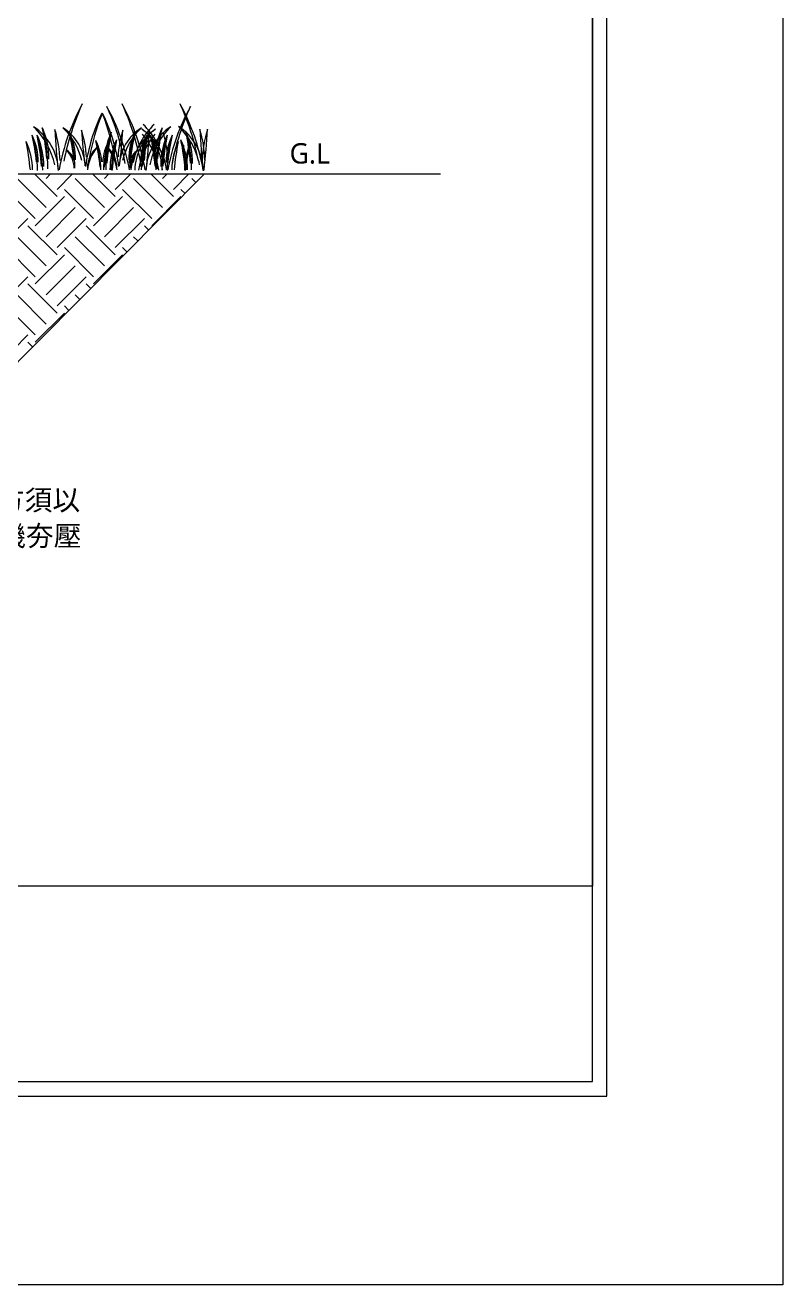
# Model space of a CAD drawing. Header units: millimetres. Extents: x 6388 to 10588, y 8 to 2978.
# Drawn here: x 9843 to 10588, y 8 to 1246 of the extents above; entities that cross this region are included whole.
import ezdxf

# ---------------------------------------------------------------- set-up
doc = ezdxf.new("R2010")
doc.units = ezdxf.units.MM
doc.styles.add('微軟正黑體-20', font='Microsoft JhengHei.ttf', dxfattribs={"height": 20})

msp = doc.modelspace()

# ---------------------------------------------------------------- linework, layer by layer
at = {"lineweight": 5}
for p, q in [((10588.1, 2977.9, 163.2), (10588.1, 7.9, 163.2)), ((10401.1, 2779.1, 163.2), (10401.1, 399.9, 163.2)), ((10401.1, 2779.1, 326.4), (10401.1, 399.9, 326.4)), ((10401.1, 207.7, 326.4), (10401.1, 2779.1, 326.4)), ((9246.8, 1099.9), (10251.5, 1099.9)), ((9541.5, 617.9), (10019.5, 1099.9)), ((10401.1, 399.9, 163.2), (6575.2, 399.9, 163.2)), ((10401.1, 399.9, 326.4), (6575.2, 399.9, 326.4)), ((10401.1, 399.9, 326.4), (6575.2, 399.9, 326.4)), ((6575.2, 207.7, 326.4), (10401.1, 207.7, 326.4)), ((10588.1, 7.9, 163.2), (6388.1, 7.9, 163.2))]:
    msp.add_line(p, q, dxfattribs=at)
at = {"color": 4, "lineweight": 5}
for p, q in [((10415.3, 193.4, 326.4), (10415.3, 2793.3, 326.4)), ((6561, 193.4, 326.4), (10415.3, 193.4, 326.4))]:
    msp.add_line(p, q, dxfattribs=at)
at = {"linetype": 'Continuous', "lineweight": 5}
for p, q in [((9864, 1066.8), (9835.4, 1095.5)), ((9874.7, 1077.6), (9852.4, 1099.9)), ((9864, 1095.5), (9868.4, 1099.9)), ((9874.7, 1084.7), (9889.9, 1099.9)), ((9921.3, 1066.8), (9892.6, 1095.5)), ((9932, 1077.6), (9909.7, 1099.9)), ((9921.3, 1095.5), (9925.7, 1099.9)), ((9932, 1084.7), (9947.2, 1099.9)), ((9978.5, 1066.8), (9949.9, 1095.5)), ((9989.3, 1077.6), (9966.9, 1099.9)), ((9978.5, 1095.5), (9983, 1099.9)), ((9989.3, 1084.7), (10004.4, 1099.9)), ((10011.2, 1091.5), (10007.2, 1095.5)), ((9853.3, 1056.1), (9824.6, 1084.7)), ((9853.3, 1048.9), (9881.9, 1077.6)), ((9910.5, 1056.1), (9881.9, 1084.7)), ((9910.5, 1048.9), (9939.2, 1077.6)), ((9967.8, 1056.1), (9939.2, 1084.7)), ((9967.8, 1048.9), (9996.4, 1077.6)), ((10000.5, 1080.7), (9996.4, 1084.7)), ((9864, 1038.2), (9892.6, 1066.8)), ((9921.3, 1038.2), (9949.9, 1066.8)), ((9817.5, 1027.5), (9846.1, 1056.1)), ((9874.7, 1027.5), (9903.4, 1056.1)), ((9932, 1027.5), (9960.6, 1056.1)), ((9874.7, 1020.3), (9846.1, 1048.9)), ((9932, 1020.3), (9903.4, 1048.9)), ((9964.8, 1044.7), (9960.6, 1048.9)), ((9864, 1009.6), (9835.4, 1038.2)), ((9921.3, 1009.6), (9892.6, 1038.2)), ((9954.1, 1034), (9949.9, 1038.2)), ((9853.3, 998.8), (9824.6, 1027.5)), ((9853.3, 991.7), (9881.9, 1020.3)), ((9910.5, 998.8), (9881.9, 1027.5)), ((9910.5, 991.7), (9939.2, 1020.3)), ((9943.4, 1023.2), (9939.2, 1027.5)), ((9864, 980.9), (9892.6, 1009.6)), ((9817.5, 970.2), (9846.1, 998.8)), ((9874.7, 963), (9846.1, 991.7)), ((9874.7, 970.2), (9903.4, 998.8)), ((9907.8, 987.2), (9903.4, 991.7)), ((9864, 952.3), (9835.4, 980.9)), ((9897.1, 976.5), (9892.6, 980.9)), ((9853.3, 941.6), (9824.6, 970.2)), ((9886.4, 965.7), (9881.9, 970.2)), ((9853.3, 934.4), (9881.9, 963)), ((9817.5, 912.9), (9846.1, 941.6)), ((9850.8, 929.7), (9846.1, 934.4))]:
    msp.add_line(p, q, dxfattribs=at)
at = {"lineweight": 5}
for centre, radius, start, end in [((10083.6, 1067.9), 209.9, 151.3234, 170.1513), ((10131.2, 1063.2), 254.6, 155.5501, 168.83), ((9692, 1060.7), 254.6, 11.17, 24.4499), ((9739.6, 1065.3), 209.9, 10.5508, 28.6766), ((9707, 1063.2), 254.6, 11.17, 24.4499), ((9754.6, 1067.9), 209.9, 9.8487, 28.6766), ((10189.9, 1065.3), 209.9, 151.3234, 169.4492), ((10237.5, 1060.7), 254.6, 155.5501, 168.83), ((9763.9, 1063.5), 254.6, 11.17, 24.4499), ((9811.5, 1068.1), 209.9, 9.7735, 28.6766), ((10082.1, 1081), 181.3, 154.3375, 171.7353), ((10123.3, 1077.8), 220, 158.5018, 169.8813), ((9756.1, 1081), 181.3, 8.2647, 25.6625), ((9714.9, 1077.8), 220, 10.1187, 21.4982), ((9821.8, 1100.8), 54.4, 3.1321, 56.7897), ((9802.3, 1094.5), 71.5, 11.4408, 46.4297), ((9741.7, 1109.3), 123.9, 357.9778, 16.8994), ((9798, 1116.2), 68.7, 358.5824, 25.0248), ((9576.7, 1088.5), 289.2, 5.241, 11.3205), ((9758.6, 1108.7), 119.2, 2.0405, 16.9125), ((10524.5, 1175.7), 652.7, 182.8352, 186.3708), ((9855.5, 1105.3), 47, 2.9111, 57.8411), ((9838.7, 1099.6), 61.8, 12.4922, 47.4811), ((9785.1, 1107.3), 107, 359.0291, 17.9508), ((9833.6, 1114.2), 59.4, 359.6338, 26.0762), ((9642.9, 1086.8), 249.9, 6.2924, 12.3719), ((9800.7, 1111.2), 103, 3.0919, 17.9638), ((10461.3, 1181.2), 563.9, 183.8865, 187.4222), ((9990.3, 1111.8), 68.7, 154.9752, 181.4176), ((10046.6, 1104.9), 123.9, 163.1006, 180.5183), ((10211.6, 1084.1), 289.2, 168.6795, 174.759), ((10037.5, 1111.2), 103, 162.0362, 176.9081), ((9982.7, 1105.3), 47, 122.1589, 177.0889), ((9376.9, 1181.2), 563.9, 352.5778, 356.1135), ((9999.5, 1099.6), 61.8, 132.5189, 167.5078), ((10004.6, 1114.2), 59.4, 153.9238, 180.3662), ((10064.6, 1106.2), 119.2, 163.0875, 177.9595), ((10053.1, 1107.3), 107, 162.0492, 180.9709), ((10195.3, 1086.8), 249.9, 167.6281, 173.7076), ((10001.4, 1098.3), 54.4, 123.2103, 174.1927), ((10019.6, 1096.8), 71.5, 133.5703, 168.5592), ((10005.5, 1101.9), 54.4, 129.4517, 178.0701), ((9928.2, 1098.3), 54.4, 5.8073, 56.7897), ((9924, 1101.9), 54.4, 1.9299, 50.5483), ((9910, 1096.8), 71.5, 11.4408, 46.4297), ((10079.6, 1108.7), 119.2, 163.0875, 177.9595), ((10016.4, 1100.8), 54.4, 123.2103, 176.8679), ((9313.7, 1175.7), 652.7, 353.6292, 357.1648), ((10035.9, 1094.5), 71.5, 133.5703, 168.5592), ((10040.2, 1116.2), 68.7, 154.9752, 181.4176), ((10096.5, 1109.3), 123.9, 163.1006, 182.0222), ((10261.5, 1088.5), 289.2, 168.6795, 174.759), ((9864.9, 1106.2), 119.2, 2.0405, 16.9125), ((9964.3, 1101.1), 54.4, 1.8598, 56.7897), ((9944.8, 1094.7), 71.5, 11.4408, 46.4297), ((9882.9, 1104.9), 123.9, 359.4817, 16.8994), ((9939.2, 1111.8), 68.7, 358.5824, 25.0248), ((9717.9, 1084.1), 289.2, 5.241, 11.3205), ((9901, 1109), 119.2, 2.0405, 16.9125), ((10667, 1176), 652.7, 182.8352, 186.3708), ((10136.6, 1109), 119.2, 163.0875, 177.9595), ((9370.6, 1176), 652.7, 353.6292, 357.1648), ((9782, 1102.8), 68.7, 0.8332, 25.0248), ((9560.7, 1075.1), 289.2, 5.6941, 11.3205), ((9748.4, 1104.9), 107, 359.0291, 17.9508), ((9796.9, 1111.8), 59.4, 359.6338, 26.0762), ((9606.2, 1084.4), 249.9, 6.2924, 12.3719), ((9792.9, 1108.8), 68.7, 358.5824, 25.0248), ((9736.7, 1101.8), 123.9, 0.8892, 16.8994), ((9571.6, 1081.1), 289.2, 5.241, 11.3205), ((9859.5, 1106.5), 59.4, 5.1325, 26.0762), ((9811, 1099.6), 107, 2.2197, 17.9508), ((9668.8, 1079.1), 249.9, 6.2924, 12.3719), ((9978.7, 1106.5), 59.4, 153.9238, 174.8675), ((10027.2, 1099.6), 107, 162.0492, 177.7803), ((10169.4, 1079.1), 249.9, 167.6281, 173.7076), ((9995.4, 1104.4), 68.7, 154.9752, 180.5058), ((10051.7, 1097.4), 123.9, 163.1006, 177.069), ((10216.7, 1076.7), 289.2, 168.6795, 174.759), ((9893.9, 1093.2), 49.8, 42.7551, 43.9325), ((9911.3, 1101.7), 32, 52.9943, 54.6971), ((10025.6, 1092.8), 71.5, 139.8117, 171.2064), ((10025.2, 1108.9), 68.7, 154.9752, 181.4176), ((10081.4, 1102), 123.9, 163.1006, 179.1684), ((10246.5, 1081.2), 289.2, 168.6795, 174.759), ((9904, 1092.8), 71.5, 8.7936, 40.1883), ((9848.1, 1102), 123.9, 0.8316, 16.8994), ((9904.4, 1108.9), 68.7, 358.5824, 25.0248), ((9683.1, 1081.2), 289.2, 5.241, 11.3205), ((10045.3, 1108.8), 68.7, 154.9752, 181.4176), ((10101.5, 1101.8), 123.9, 163.1006, 179.1108), ((10266.6, 1081.1), 289.2, 168.6795, 174.759), ((10041.3, 1111.8), 59.4, 153.9238, 180.3662), ((10089.8, 1104.9), 107, 162.0492, 180.9709), ((10232, 1084.4), 249.9, 167.6281, 173.7076), ((10056.2, 1102.8), 68.7, 154.9752, 179.1668), ((10277.5, 1075.1), 289.2, 168.6795, 174.3059), ((9934.2, 1104.4), 68.7, 359.4942, 25.0248), ((9877.9, 1097.4), 123.9, 2.931, 16.8994), ((9712.9, 1076.7), 289.2, 5.241, 11.3205), ((10035.6, 1093.2), 49.8, 136.0675, 137.2449), ((10018.2, 1101.7), 32, 125.3029, 127.0057), ((10068.6, 1102.3), 68.7, 154.9752, 178.8151), ((10124.9, 1095.4), 123.9, 163.1006, 176.1294), ((9864.6, 1104.4), 27.1, 2.4753, 44.6211), ((9874.2, 1108.2), 18.1, 7.7404, 57.4701), ((9932.2, 1105.5), 27.6, 130.7953, 179.0291), ((9947.3, 1098.5), 43.1, 140.3139, 172.9497), ((9890.9, 1098.5), 43.1, 7.0503, 39.6861), ((9906, 1105.5), 27.6, 0.9709, 49.2047), ((9964, 1108.2), 18.1, 122.5299, 172.2596), ((9973.6, 1104.4), 27.1, 135.3789, 177.5247)]:
    msp.add_arc(centre, radius, start, end, dxfattribs=at)

# ---------------------------------------------------------------- texts
at = {"lineweight": 5, "style": '微軟正黑體-20'}
for s, p in [('G.L', (10103.3, 1110.1)), ('回填方須以', (9761, 769.3)), ('夯實機夯壓', (9762.3, 734.1))]:
    msp.add_text(s, height=20, dxfattribs=at).set_placement(p)

doc.saveas('drawing.dxf')
